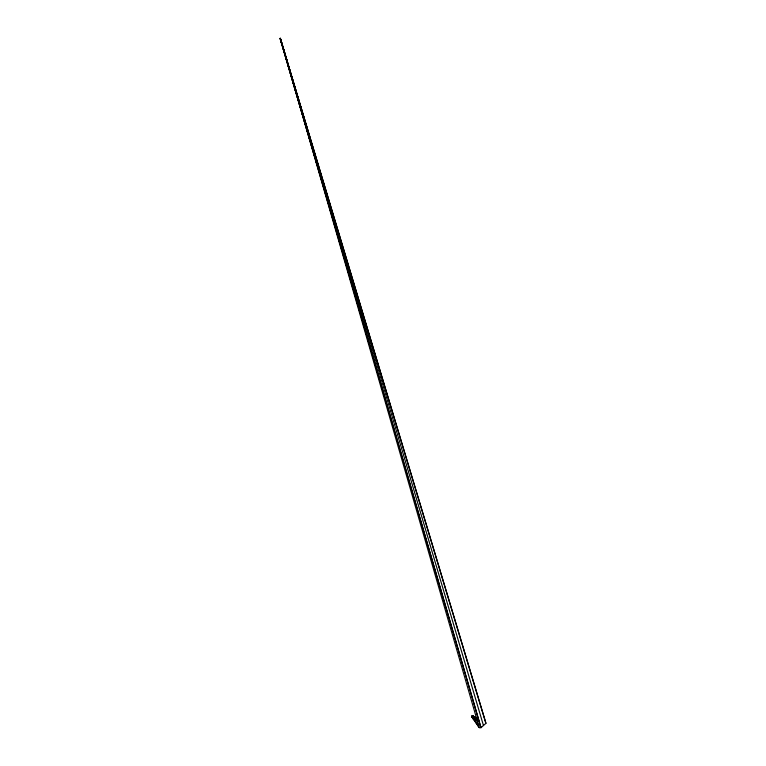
<?xml version="1.0" encoding="UTF-8"?>
<svg xmlns="http://www.w3.org/2000/svg" width="766" height="766" viewBox="0 0 766 766"><rect width="100%" height="100%" fill="white"/><g stroke="black" fill="none" stroke-linecap="round" stroke-linejoin="round"><path stroke-width="1.15" d="M473.321 718.307C474.604 717.168 473.082 720.682 473.417 717.876C474.269 719.456 472.938 717.072 473.627 718.671C473.8 718.02 473.216 718.278 473.57 718.594C473.828 718.24 472.967 717.436 473.895 718.862M473.321 718.058L473.675 718.929L473.56 718.422C473.924 718.47 473.091 718.317 473.867 718.776M473.589 718.929L473.043 718.345L473.474 718.814L473.886 717.895C472.823 720.059 473.819 716.708 473.551 719.054M473.685 718.058L473.34 718.939M473.264 718.7L473.752 718.278M473.742 717.876L473.398 718.69M473.273 718.862L473.8 717.857M473.56 718.613L473.57 717.838M477.965 721.275L471.559 716.325L479.257 727.643L280.26 38.3L485.941 723.343L480.981 727.7L479.257 727.643L471.559 716.325L472.363 715.616L477.208 718.384M280.251 38.664L480.981 727.7L280.452 38.492L483.461 725.526M473.436 717.905L473.177 718.575L473.905 718.46M473.532 718.106L473.58 718.719M473.723 718.498L473.292 718.096L473.675 718.594M474.116 717.043L476.136 718.288M474.872 719.398L472.306 717.129L473.11 716.421L472.363 715.616L476.308 718.173M473.512 718.508L473.187 718.163M472.363 715.616L477.486 720.193M471.559 716.325L478.807 725.076M304.475 120.894L280.26 38.3L485.941 723.343M280.26 38.3L321.529 176.898M322.208 179.196L327.666 197.523M329.035 202.1L330.74 207.825M331.419 210.123L333.804 218.138M335.853 225.013L336.877 228.45M338.237 233.027L339.951 238.753M340.631 241.051L343.015 249.065M345.064 255.94L346.088 259.377M347.448 263.954L349.152 269.68M354.275 286.867L355.29 290.304M361.092 309.77L362.117 313.208M305.825 125.49L309.857 139.249M311.207 143.845L312.892 149.581M280.059 38.482L309.684 139.402M310.364 141.7L314.405 155.46M315.745 160.046L318.11 168.08M318.78 170.368L319.786 173.805M321.136 178.401L322.821 184.127M324.162 188.723L325.177 192.161M326.527 196.747L328.202 202.483"/></g></svg>
